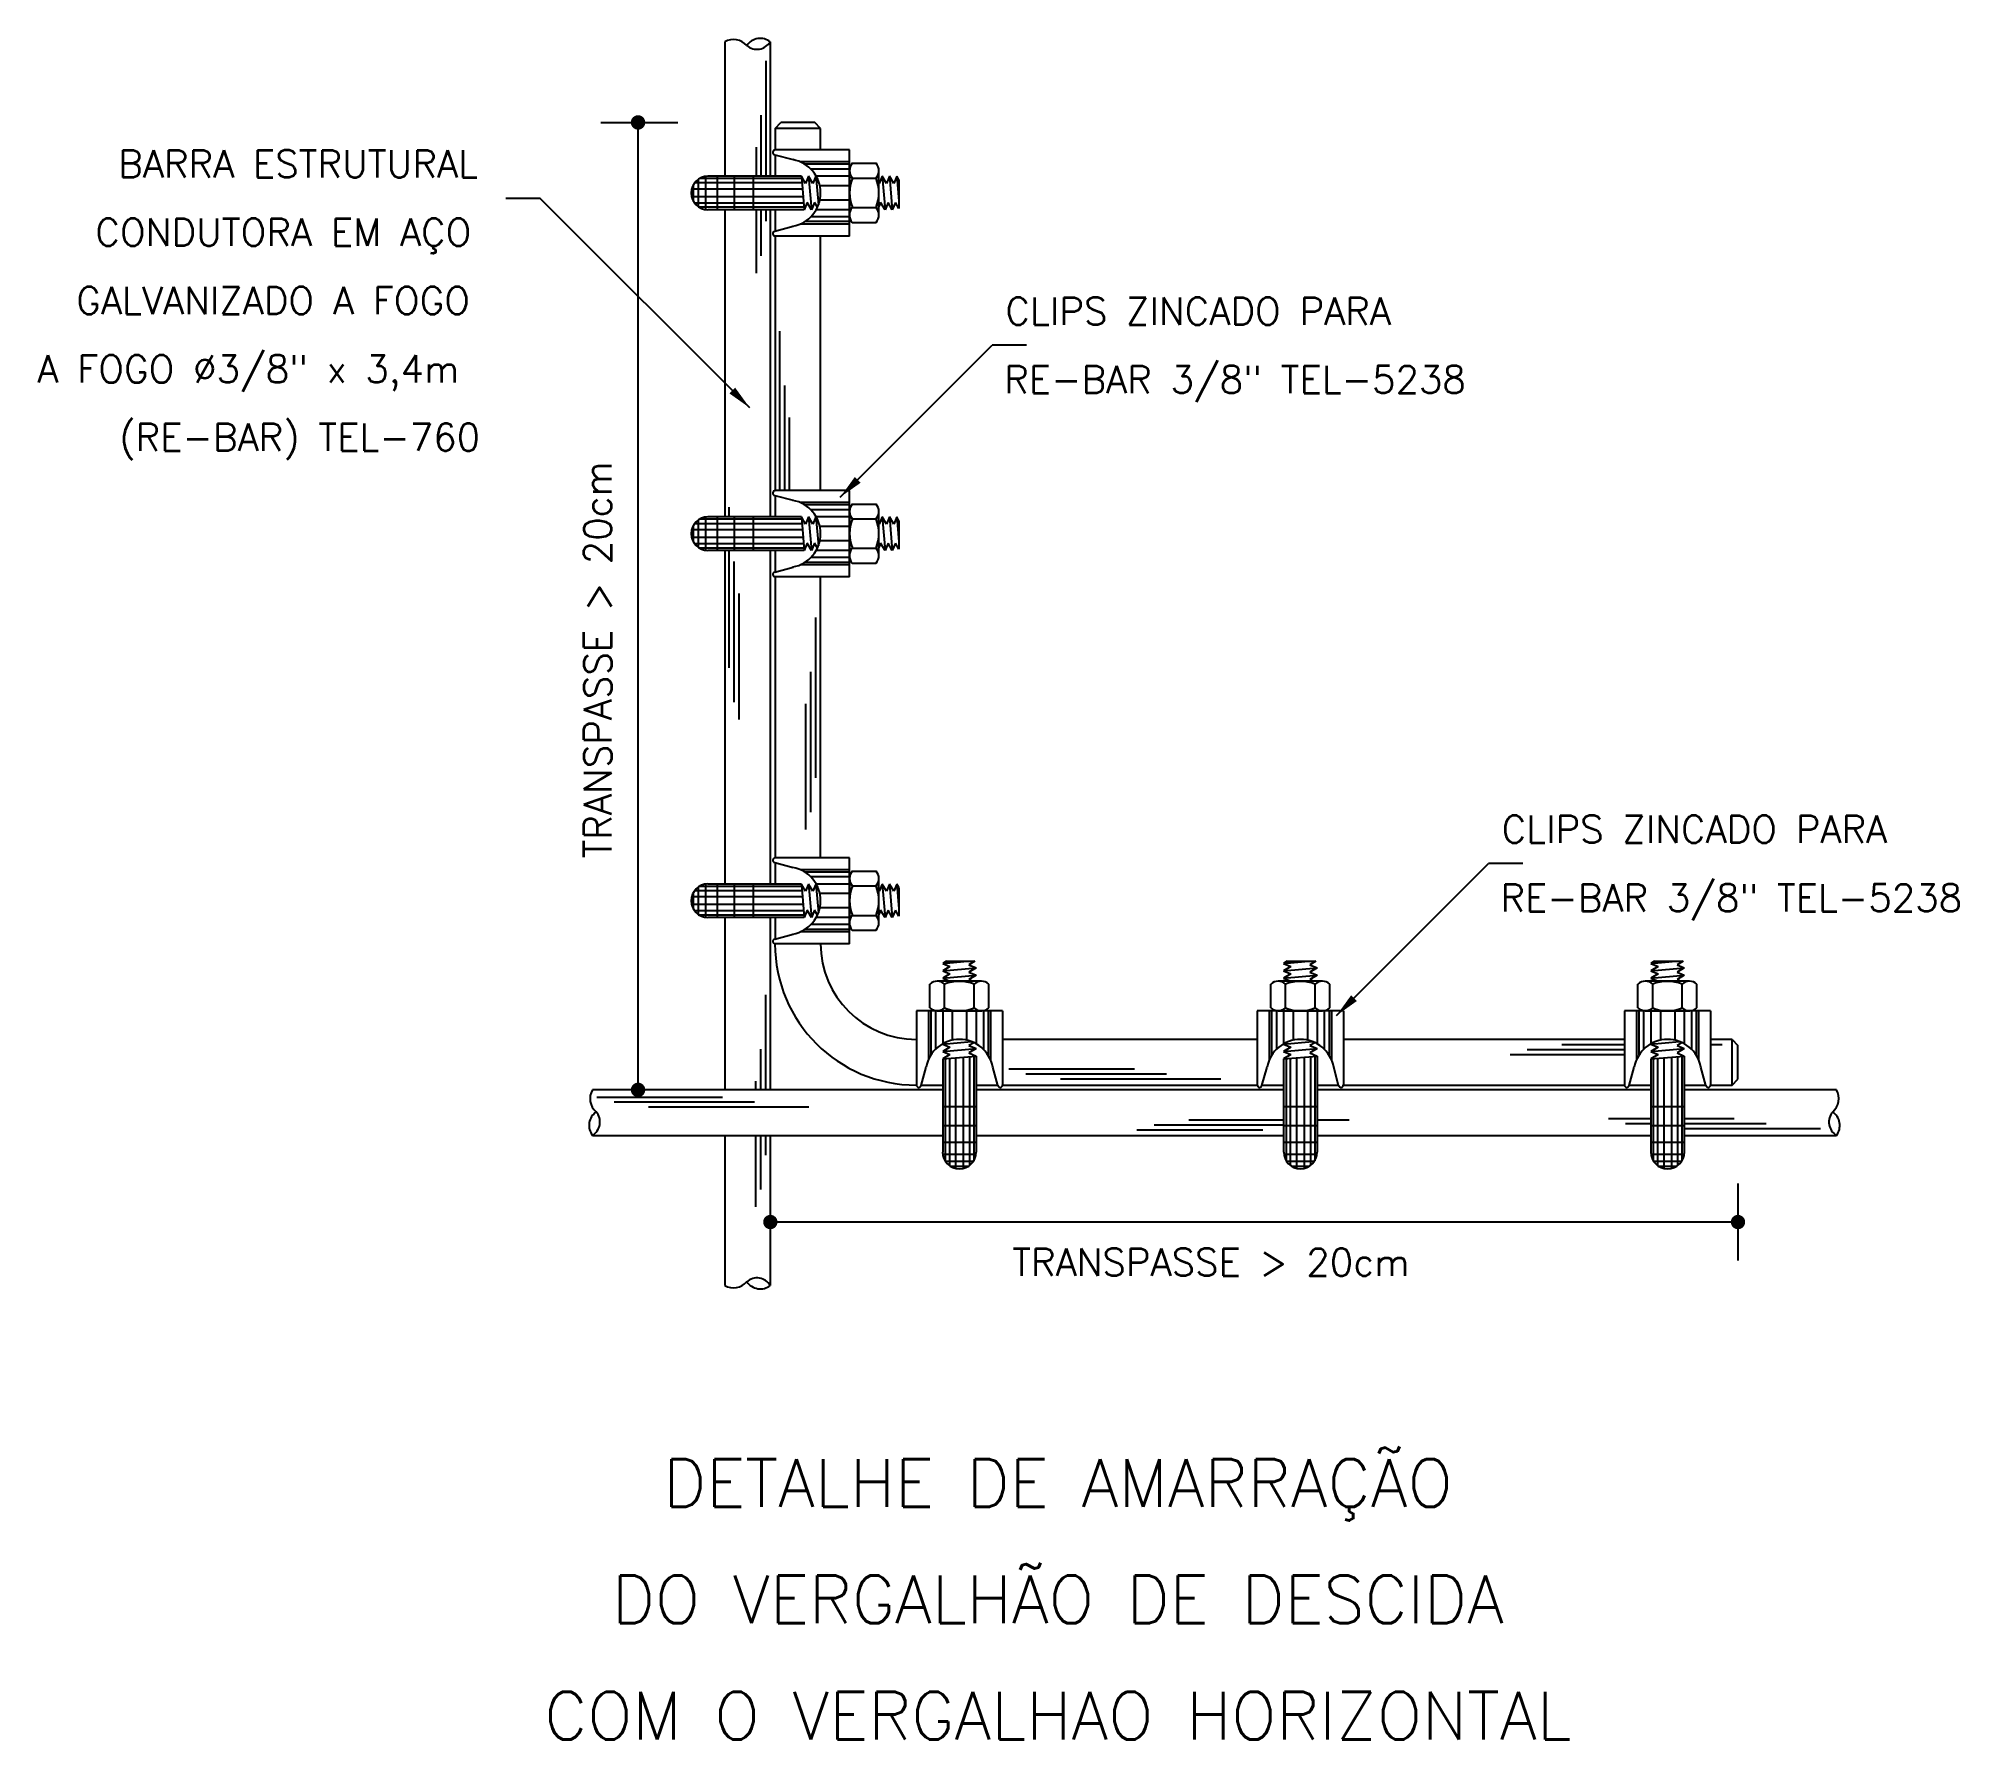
# Model space of a CAD drawing. Header units: millimetres. Extents: x -6665.8 to -6651.8, y -4389 to -4376.6.
import ezdxf
from ezdxf.enums import TextEntityAlignment as Align

# ---------------------------------------------------------------- set-up
doc = ezdxf.new("R2010")
doc.units = ezdxf.units.MM
doc.header["$LTSCALE"] = 10
doc.layers.add('Termotécnica', color=7, linetype='Continuous')
doc.styles.add('r140', font='romans.shx')
doc.styles.add('r80', font='romans.shx')

msp = doc.modelspace()

# ---------------------------------------------------------------- linework, layer by layer
at = {"layer": 'Termotécnica', "color": 2}
for p, q in [((-6660.789, -4376.623), (-6660.789, -4376.623)), ((-6660.789, -4376.623), (-6660.789, -4377.607)), ((-6660.456, -4377.607), (-6660.456, -4376.623)), ((-6660.421, -4377.257), (-6660.378, -4377.213)), ((-6660.13, -4377.213), (-6660.378, -4377.213)), ((-6660.088, -4377.257), (-6660.13, -4377.213)), ((-6660.421, -4377.257), (-6660.421, -4377.414)), ((-6660.088, -4377.257), (-6660.421, -4377.257)), ((-6660.088, -4377.414), (-6660.088, -4377.257)), ((-6660.424, -4377.449), (-6660.29, -4377.485)), ((-6660.421, -4377.449), (-6660.421, -4377.607)), ((-6659.878, -4377.414), (-6660.42, -4377.414)), ((-6659.878, -4377.502), (-6660.237, -4377.502)), ((-6659.878, -4378.044), (-6659.878, -4377.414)), ((-6659.857, -4377.512), (-6659.683, -4377.512)), ((-6660.229, -4377.607), (-6660.912, -4377.607)), ((-6660.198, -4377.66), (-6660.229, -4377.607)), ((-6660.229, -4377.607), (-6660.208, -4377.852)), ((-6660.176, -4377.607), (-6660.198, -4377.66)), ((-6660.144, -4377.66), (-6660.176, -4377.607)), ((-6660.122, -4377.607), (-6660.144, -4377.66)), ((-6660.109, -4377.629), (-6660.122, -4377.607)), ((-6659.878, -4377.566), (-6659.878, -4377.892)), ((-6659.857, -4377.62), (-6659.683, -4377.62)), ((-6659.662, -4377.89), (-6659.662, -4377.566)), ((-6659.661, -4377.66), (-6659.662, -4377.658)), ((-6659.638, -4377.607), (-6659.661, -4377.66)), ((-6659.607, -4377.66), (-6659.638, -4377.607)), ((-6659.585, -4377.607), (-6659.607, -4377.66)), ((-6659.553, -4377.66), (-6659.585, -4377.607)), ((-6659.531, -4377.607), (-6659.553, -4377.66)), ((-6659.515, -4377.633), (-6659.531, -4377.607)), ((-6659.515, -4377.633), (-6659.515, -4377.842)), ((-6662.391, -4377.766), (-6662.141, -4377.766)), ((-6660.606, -4379.302), (-6662.141, -4377.766)), ((-6660.186, -4377.798), (-6660.208, -4377.852)), ((-6660.154, -4377.852), (-6660.186, -4377.798)), ((-6660.132, -4377.798), (-6660.154, -4377.852)), ((-6660.111, -4377.834), (-6660.132, -4377.798)), ((-6659.649, -4377.798), (-6659.662, -4377.829)), ((-6659.617, -4377.852), (-6659.649, -4377.798)), ((-6659.595, -4377.798), (-6659.617, -4377.852)), ((-6659.564, -4377.852), (-6659.595, -4377.798)), ((-6659.541, -4377.798), (-6659.564, -4377.852)), ((-6659.515, -4377.842), (-6659.541, -4377.798)), ((-6660.208, -4377.852), (-6660.912, -4377.852)), ((-6660.789, -4377.852), (-6660.789, -4380.1)), ((-6660.456, -4380.1), (-6660.456, -4377.852)), ((-6660.421, -4377.852), (-6660.421, -4378.009)), ((-6659.857, -4377.836), (-6659.683, -4377.836)), ((-6659.857, -4377.944), (-6659.683, -4377.944)), ((-6660.424, -4378.009), (-6660.29, -4377.973)), ((-6660.421, -4378.044), (-6660.421, -4379.907)), ((-6659.878, -4378.044), (-6660.42, -4378.044)), ((-6659.878, -4377.957), (-6660.237, -4377.957)), ((-6660.088, -4379.907), (-6660.088, -4378.044)), ((-6659.945, -4379.955), (-6658.833, -4378.843)), ((-6658.583, -4378.843), (-6658.833, -4378.843)), ((-6659.878, -4379.907), (-6660.42, -4379.907)), ((-6659.878, -4380.537), (-6659.878, -4379.907)), ((-6660.424, -4379.942), (-6660.29, -4379.978)), ((-6660.421, -4379.943), (-6660.421, -4380.1)), ((-6659.878, -4379.995), (-6660.237, -4379.995)), ((-6659.857, -4380.006), (-6659.683, -4380.006)), ((-6660.229, -4380.1), (-6660.912, -4380.1)), ((-6660.198, -4380.153), (-6660.229, -4380.1)), ((-6660.229, -4380.1), (-6660.208, -4380.345)), ((-6660.176, -4380.1), (-6660.198, -4380.153)), ((-6660.144, -4380.153), (-6660.176, -4380.1)), ((-6660.122, -4380.1), (-6660.144, -4380.153)), ((-6660.109, -4380.123), (-6660.122, -4380.1)), ((-6659.878, -4380.06), (-6659.878, -4380.385)), ((-6659.857, -4380.113), (-6659.683, -4380.113)), ((-6659.662, -4380.383), (-6659.662, -4380.06)), ((-6659.661, -4380.153), (-6659.662, -4380.151)), ((-6659.638, -4380.1), (-6659.661, -4380.153)), ((-6659.607, -4380.153), (-6659.638, -4380.1)), ((-6659.585, -4380.1), (-6659.607, -4380.153)), ((-6659.553, -4380.153), (-6659.585, -4380.1)), ((-6659.531, -4380.1), (-6659.553, -4380.153)), ((-6659.515, -4380.127), (-6659.531, -4380.1)), ((-6659.515, -4380.127), (-6659.515, -4380.336)), ((-6660.186, -4380.291), (-6660.208, -4380.345)), ((-6660.154, -4380.345), (-6660.186, -4380.291)), ((-6660.132, -4380.291), (-6660.154, -4380.345)), ((-6660.111, -4380.328), (-6660.132, -4380.291)), ((-6659.857, -4380.329), (-6659.683, -4380.329)), ((-6659.649, -4380.291), (-6659.662, -4380.323)), ((-6659.617, -4380.345), (-6659.649, -4380.291)), ((-6659.595, -4380.291), (-6659.617, -4380.345)), ((-6659.564, -4380.345), (-6659.595, -4380.291)), ((-6659.541, -4380.291), (-6659.564, -4380.345)), ((-6659.515, -4380.336), (-6659.541, -4380.291)), ((-6660.208, -4380.345), (-6660.912, -4380.345)), ((-6660.789, -4380.345), (-6660.789, -4382.786)), ((-6660.456, -4382.786), (-6660.456, -4380.345)), ((-6660.424, -4380.503), (-6660.29, -4380.466)), ((-6660.421, -4380.345), (-6660.421, -4380.502)), ((-6659.878, -4380.45), (-6660.237, -4380.45)), ((-6659.857, -4380.437), (-6659.683, -4380.437)), ((-6660.421, -4380.537), (-6660.421, -4382.593)), ((-6659.878, -4380.537), (-6660.42, -4380.537)), ((-6660.088, -4382.593), (-6660.088, -4380.537)), ((-6660.424, -4382.628), (-6660.29, -4382.664)), ((-6660.421, -4382.629), (-6660.421, -4382.786)), ((-6659.878, -4382.593), (-6660.42, -4382.593)), ((-6659.878, -4382.681), (-6660.237, -4382.681)), ((-6659.878, -4383.223), (-6659.878, -4382.593)), ((-6659.857, -4382.691), (-6659.683, -4382.691)), ((-6656.315, -4383.748), (-6655.203, -4382.635)), ((-6654.953, -4382.635), (-6655.203, -4382.635)), ((-6660.229, -4382.786), (-6660.912, -4382.786)), ((-6660.229, -4382.786), (-6660.208, -4383.031)), ((-6660.198, -4382.839), (-6660.229, -4382.786)), ((-6660.176, -4382.786), (-6660.198, -4382.839)), ((-6660.144, -4382.839), (-6660.176, -4382.786)), ((-6660.122, -4382.786), (-6660.144, -4382.839)), ((-6660.109, -4382.808), (-6660.122, -4382.786)), ((-6659.878, -4382.745), (-6659.878, -4383.071)), ((-6659.857, -4382.799), (-6659.683, -4382.799)), ((-6659.662, -4383.069), (-6659.662, -4382.745)), ((-6659.661, -4382.839), (-6659.662, -4382.837)), ((-6659.638, -4382.786), (-6659.661, -4382.839)), ((-6659.607, -4382.839), (-6659.638, -4382.786)), ((-6659.585, -4382.786), (-6659.607, -4382.839)), ((-6659.553, -4382.839), (-6659.585, -4382.786)), ((-6659.531, -4382.786), (-6659.553, -4382.839)), ((-6659.515, -4382.812), (-6659.531, -4382.786)), ((-6659.515, -4382.812), (-6659.515, -4383.022)), ((-6660.186, -4382.977), (-6660.208, -4383.031)), ((-6660.154, -4383.031), (-6660.186, -4382.977)), ((-6660.132, -4382.977), (-6660.154, -4383.031)), ((-6660.111, -4383.013), (-6660.132, -4382.977)), ((-6659.649, -4382.977), (-6659.662, -4383.008)), ((-6659.617, -4383.031), (-6659.649, -4382.977)), ((-6659.595, -4382.977), (-6659.617, -4383.031)), ((-6659.564, -4383.031), (-6659.595, -4382.977)), ((-6659.541, -4382.977), (-6659.564, -4383.031)), ((-6659.515, -4383.022), (-6659.541, -4382.977)), ((-6660.208, -4383.031), (-6660.912, -4383.031)), ((-6660.789, -4383.031), (-6660.789, -4384.292)), ((-6660.456, -4384.292), (-6660.456, -4383.031)), ((-6660.421, -4383.031), (-6660.421, -4383.188)), ((-6659.878, -4383.136), (-6660.237, -4383.136)), ((-6659.857, -4383.015), (-6659.683, -4383.015)), ((-6659.857, -4383.123), (-6659.683, -4383.123)), ((-6660.424, -4383.189), (-6660.29, -4383.152)), ((-6659.878, -4383.223), (-6660.42, -4383.223)), ((-6659.168, -4383.351), (-6659.195, -4383.367)), ((-6659.195, -4383.367), (-6659.142, -4383.389)), ((-6659.142, -4383.389), (-6659.195, -4383.42)), ((-6659.195, -4383.42), (-6659.142, -4383.443)), ((-6659.168, -4383.351), (-6658.959, -4383.351)), ((-6658.959, -4383.351), (-6659.004, -4383.377)), ((-6659.004, -4383.377), (-6658.95, -4383.399)), ((-6658.95, -4383.399), (-6659.004, -4383.431)), ((-6656.675, -4383.351), (-6656.702, -4383.367)), ((-6656.702, -4383.367), (-6656.648, -4383.389)), ((-6656.648, -4383.389), (-6656.702, -4383.42)), ((-6656.702, -4383.42), (-6656.648, -4383.443)), ((-6656.675, -4383.351), (-6656.466, -4383.351)), ((-6656.466, -4383.351), (-6656.51, -4383.377)), ((-6656.51, -4383.377), (-6656.457, -4383.399)), ((-6656.457, -4383.399), (-6656.51, -4383.431)), ((-6653.989, -4383.351), (-6654.016, -4383.367)), ((-6654.016, -4383.367), (-6653.962, -4383.389)), ((-6653.962, -4383.389), (-6654.016, -4383.42)), ((-6654.016, -4383.42), (-6653.962, -4383.443)), ((-6653.989, -4383.351), (-6653.78, -4383.351)), ((-6653.78, -4383.351), (-6653.824, -4383.377)), ((-6653.824, -4383.377), (-6653.771, -4383.399)), ((-6653.771, -4383.399), (-6653.824, -4383.431)), ((-6659.289, -4383.692), (-6659.289, -4383.518)), ((-6658.912, -4383.497), (-6659.235, -4383.497)), ((-6659.142, -4383.443), (-6659.195, -4383.474)), ((-6659.195, -4383.474), (-6659.142, -4383.496)), ((-6659.181, -4383.692), (-6659.181, -4383.518)), ((-6659.142, -4383.496), (-6659.143, -4383.497)), ((-6659.004, -4383.431), (-6658.95, -4383.453)), ((-6658.95, -4383.453), (-6659.004, -4383.484)), ((-6659.004, -4383.484), (-6658.972, -4383.497)), ((-6658.966, -4383.692), (-6658.966, -4383.518)), ((-6658.858, -4383.692), (-6658.858, -4383.518)), ((-6656.796, -4383.692), (-6656.796, -4383.518)), ((-6656.418, -4383.497), (-6656.742, -4383.497)), ((-6656.648, -4383.443), (-6656.702, -4383.474)), ((-6656.702, -4383.474), (-6656.648, -4383.496)), ((-6656.688, -4383.692), (-6656.688, -4383.518)), ((-6656.648, -4383.496), (-6656.65, -4383.497)), ((-6656.51, -4383.431), (-6656.457, -4383.453)), ((-6656.457, -4383.453), (-6656.51, -4383.484)), ((-6656.51, -4383.484), (-6656.479, -4383.497)), ((-6656.472, -4383.692), (-6656.472, -4383.518)), ((-6656.364, -4383.692), (-6656.364, -4383.518)), ((-6654.11, -4383.692), (-6654.11, -4383.518)), ((-6653.733, -4383.497), (-6654.056, -4383.497)), ((-6653.962, -4383.443), (-6654.016, -4383.474)), ((-6654.016, -4383.474), (-6653.962, -4383.496)), ((-6654.002, -4383.692), (-6654.002, -4383.518)), ((-6653.962, -4383.496), (-6653.964, -4383.497)), ((-6653.824, -4383.431), (-6653.771, -4383.453)), ((-6653.771, -4383.453), (-6653.824, -4383.484)), ((-6653.824, -4383.484), (-6653.793, -4383.497)), ((-6653.787, -4383.692), (-6653.787, -4383.518)), ((-6653.679, -4383.692), (-6653.679, -4383.518)), ((-6659.388, -4383.713), (-6659.388, -4384.256)), ((-6658.758, -4383.713), (-6659.388, -4383.713)), ((-6659.3, -4383.713), (-6659.3, -4384.072)), ((-6659.235, -4383.713), (-6658.91, -4383.713)), ((-6658.845, -4383.713), (-6658.845, -4384.072)), ((-6658.758, -4383.713), (-6658.758, -4384.256)), ((-6656.894, -4383.713), (-6656.894, -4384.256)), ((-6656.264, -4383.713), (-6656.894, -4383.713)), ((-6656.807, -4383.713), (-6656.807, -4384.072)), ((-6656.742, -4383.713), (-6656.416, -4383.713)), ((-6656.352, -4383.713), (-6656.352, -4384.072)), ((-6656.264, -4383.713), (-6656.264, -4384.256)), ((-6653.578, -4383.713), (-6654.208, -4383.713)), ((-6654.208, -4383.713), (-6654.208, -4384.256)), ((-6654.121, -4383.713), (-6654.121, -4384.072)), ((-6654.056, -4383.713), (-6653.731, -4383.713)), ((-6653.666, -4383.713), (-6653.666, -4384.072)), ((-6653.578, -4383.713), (-6653.578, -4384.256)), ((-6659.172, -4383.944), (-6659.195, -4383.957)), ((-6659.195, -4383.957), (-6659.142, -4383.98)), ((-6659.142, -4383.98), (-6659.195, -4384.011)), ((-6658.967, -4383.947), (-6659.004, -4383.968)), ((-6659.004, -4383.968), (-6658.95, -4383.99)), ((-6656.894, -4383.923), (-6658.758, -4383.923)), ((-6656.679, -4383.944), (-6656.702, -4383.957)), ((-6656.702, -4383.957), (-6656.648, -4383.98)), ((-6656.648, -4383.98), (-6656.702, -4384.011)), ((-6656.474, -4383.947), (-6656.51, -4383.968)), ((-6656.51, -4383.968), (-6656.457, -4383.99)), ((-6654.208, -4383.923), (-6656.264, -4383.923)), ((-6653.993, -4383.944), (-6654.016, -4383.957)), ((-6654.016, -4383.957), (-6653.962, -4383.98)), ((-6653.962, -4383.98), (-6654.016, -4384.011)), ((-6653.788, -4383.947), (-6653.824, -4383.968)), ((-6653.824, -4383.968), (-6653.771, -4383.99)), ((-6653.421, -4383.923), (-6653.578, -4383.923)), ((-6653.421, -4383.923), (-6653.378, -4383.966)), ((-6653.421, -4384.257), (-6653.421, -4383.923)), ((-6653.378, -4384.214), (-6653.378, -4383.966)), ((-6659.195, -4384.011), (-6659.142, -4384.033)), ((-6659.142, -4384.033), (-6659.195, -4384.065)), ((-6659.195, -4384.065), (-6658.95, -4384.044)), ((-6659.195, -4384.065), (-6659.195, -4384.747)), ((-6658.95, -4383.99), (-6659.004, -4384.022)), ((-6659.004, -4384.022), (-6658.95, -4384.044)), ((-6658.95, -4384.044), (-6658.95, -4384.747)), ((-6656.702, -4384.011), (-6656.648, -4384.033)), ((-6656.648, -4384.033), (-6656.702, -4384.065)), ((-6656.702, -4384.065), (-6656.457, -4384.044)), ((-6656.702, -4384.065), (-6656.702, -4384.747)), ((-6656.457, -4383.99), (-6656.51, -4384.022)), ((-6656.51, -4384.022), (-6656.457, -4384.044)), ((-6656.457, -4384.044), (-6656.457, -4384.747)), ((-6654.016, -4384.011), (-6653.962, -4384.033)), ((-6653.962, -4384.033), (-6654.016, -4384.065)), ((-6654.016, -4384.065), (-6653.771, -4384.044)), ((-6654.016, -4384.065), (-6654.016, -4384.747)), ((-6653.771, -4383.99), (-6653.824, -4384.022)), ((-6653.824, -4384.022), (-6653.771, -4384.044)), ((-6653.771, -4384.044), (-6653.771, -4384.747)), ((-6659.353, -4384.26), (-6659.316, -4384.126)), ((-6659.352, -4384.257), (-6659.195, -4384.257)), ((-6658.95, -4384.257), (-6658.793, -4384.257)), ((-6658.95, -4384.257), (-6658.793, -4384.257)), ((-6658.792, -4384.26), (-6658.829, -4384.126)), ((-6658.758, -4384.257), (-6656.894, -4384.257)), ((-6656.86, -4384.26), (-6656.823, -4384.126)), ((-6656.859, -4384.257), (-6656.702, -4384.257)), ((-6656.859, -4384.257), (-6656.702, -4384.257)), ((-6656.457, -4384.257), (-6656.3, -4384.257)), ((-6656.457, -4384.257), (-6656.3, -4384.257)), ((-6656.299, -4384.26), (-6656.335, -4384.126)), ((-6656.264, -4384.257), (-6654.208, -4384.257)), ((-6654.174, -4384.26), (-6654.137, -4384.126)), ((-6654.173, -4384.257), (-6654.016, -4384.257)), ((-6653.771, -4384.257), (-6653.614, -4384.257)), ((-6653.613, -4384.26), (-6653.65, -4384.126)), ((-6653.578, -4384.257), (-6653.421, -4384.257)), ((-6653.421, -4384.257), (-6653.378, -4384.214)), ((-6659.195, -4384.292), (-6661.757, -4384.292)), ((-6656.702, -4384.292), (-6658.95, -4384.292)), ((-6658.793, -4384.292), (-6658.95, -4384.292)), ((-6654.016, -4384.292), (-6656.457, -4384.292)), ((-6652.657, -4384.292), (-6653.771, -4384.292)), ((-6652.657, -4384.292), (-6652.657, -4384.292)), ((-6661.757, -4384.625), (-6659.195, -4384.625)), ((-6660.789, -4384.625), (-6660.789, -4385.723)), ((-6660.456, -4385.723), (-6660.456, -4384.625)), ((-6658.95, -4384.625), (-6656.702, -4384.625)), ((-6656.457, -4384.625), (-6654.016, -4384.625)), ((-6653.771, -4384.625), (-6652.657, -4384.625))]:
    msp.add_line(p, q, dxfattribs=at)
at = {"layer": 'Termotécnica', "color": 1}
for p, q in [((-6660.486, -4377.607), (-6660.486, -4376.763)), ((-6661.695, -4377.213), (-6661.132, -4377.213)), ((-6661.424, -4377.213), (-6661.424, -4384.292)), ((-6660.522, -4377.607), (-6660.522, -4377.16)), ((-6660.558, -4377.607), (-6660.558, -4377.395)), ((-6659.878, -4377.519), (-6660.204, -4377.519)), ((-6660.225, -4377.656), (-6661.01, -4377.656)), ((-6660.982, -4377.83), (-6660.982, -4377.629)), ((-6660.228, -4377.624), (-6660.975, -4377.624)), ((-6660.929, -4377.85), (-6660.929, -4377.608)), ((-6660.842, -4377.852), (-6660.842, -4377.607)), ((-6660.719, -4377.852), (-6660.719, -4377.607)), ((-6660.579, -4377.852), (-6660.579, -4377.607)), ((-6660.176, -4377.607), (-6660.154, -4377.852)), ((-6659.878, -4377.554), (-6660.16, -4377.554)), ((-6660.122, -4377.607), (-6660.104, -4377.817)), ((-6659.878, -4377.607), (-6660.12, -4377.607)), ((-6659.638, -4377.607), (-6659.617, -4377.852)), ((-6659.585, -4377.607), (-6659.564, -4377.852)), ((-6659.531, -4377.607), (-6659.515, -4377.789)), ((-6660.221, -4377.701), (-6661.031, -4377.701)), ((-6660.216, -4377.757), (-6661.031, -4377.757)), ((-6661.017, -4377.792), (-6661.017, -4377.666)), ((-6660.212, -4377.803), (-6661.01, -4377.803)), ((-6659.878, -4377.677), (-6660.093, -4377.677)), ((-6659.878, -4377.782), (-6660.093, -4377.782)), ((-6660.21, -4377.834), (-6660.975, -4377.834)), ((-6660.558, -4378.315), (-6660.558, -4377.852)), ((-6660.522, -4378.189), (-6660.522, -4377.852)), ((-6660.486, -4377.936), (-6660.486, -4377.852)), ((-6659.878, -4377.939), (-6660.204, -4377.939)), ((-6659.878, -4377.904), (-6660.16, -4377.904)), ((-6659.878, -4377.852), (-6660.12, -4377.852)), ((-6660.387, -4379.907), (-6660.387, -4378.74)), ((-6660.351, -4379.907), (-6660.351, -4379.137)), ((-6660.315, -4379.907), (-6660.315, -4379.372)), ((-6660.757, -4380.1), (-6660.757, -4380.029)), ((-6659.878, -4380.012), (-6660.204, -4380.012)), ((-6659.878, -4380.047), (-6660.16, -4380.047)), ((-6661.017, -4380.285), (-6661.017, -4380.159)), ((-6660.225, -4380.149), (-6661.01, -4380.149)), ((-6660.982, -4380.323), (-6660.982, -4380.122)), ((-6660.228, -4380.117), (-6660.975, -4380.117)), ((-6660.929, -4380.344), (-6660.929, -4380.101)), ((-6660.842, -4380.345), (-6660.842, -4380.1)), ((-6660.719, -4380.345), (-6660.719, -4380.1)), ((-6660.579, -4380.345), (-6660.579, -4380.1)), ((-6660.176, -4380.1), (-6660.154, -4380.345)), ((-6660.122, -4380.1), (-6660.104, -4380.31)), ((-6659.878, -4380.1), (-6660.12, -4380.1)), ((-6659.878, -4380.17), (-6660.093, -4380.17)), ((-6659.638, -4380.1), (-6659.617, -4380.345)), ((-6659.585, -4380.1), (-6659.564, -4380.345)), ((-6659.531, -4380.1), (-6659.515, -4380.282)), ((-6660.221, -4380.194), (-6661.031, -4380.194)), ((-6660.216, -4380.25), (-6661.031, -4380.25)), ((-6660.212, -4380.296), (-6661.01, -4380.296)), ((-6660.21, -4380.327), (-6660.975, -4380.327)), ((-6659.878, -4380.275), (-6660.093, -4380.275)), ((-6660.757, -4381.203), (-6660.757, -4380.345)), ((-6660.721, -4381.455), (-6660.721, -4380.426)), ((-6659.878, -4380.432), (-6660.204, -4380.432)), ((-6659.878, -4380.397), (-6660.16, -4380.397)), ((-6659.878, -4380.345), (-6660.12, -4380.345)), ((-6660.685, -4381.582), (-6660.685, -4380.661)), ((-6660.124, -4382.008), (-6660.124, -4380.835)), ((-6660.16, -4382.261), (-6660.16, -4381.232)), ((-6660.196, -4382.387), (-6660.196, -4381.467)), ((-6659.878, -4382.698), (-6660.204, -4382.698)), ((-6661.017, -4382.971), (-6661.017, -4382.845)), ((-6660.225, -4382.835), (-6661.01, -4382.835)), ((-6660.982, -4383.009), (-6660.982, -4382.808)), ((-6660.228, -4382.803), (-6660.975, -4382.803)), ((-6660.929, -4383.029), (-6660.929, -4382.787)), ((-6660.842, -4383.031), (-6660.842, -4382.786)), ((-6660.719, -4383.031), (-6660.719, -4382.786)), ((-6660.579, -4383.031), (-6660.579, -4382.786)), ((-6660.176, -4382.786), (-6660.154, -4383.031)), ((-6659.878, -4382.733), (-6660.16, -4382.733)), ((-6660.122, -4382.786), (-6660.104, -4382.996)), ((-6659.878, -4382.786), (-6660.12, -4382.786)), ((-6659.878, -4382.856), (-6660.093, -4382.856)), ((-6659.638, -4382.786), (-6659.617, -4383.031)), ((-6659.585, -4382.786), (-6659.564, -4383.031)), ((-6659.531, -4382.786), (-6659.515, -4382.968)), ((-6660.221, -4382.88), (-6661.031, -4382.88)), ((-6660.216, -4382.936), (-6661.031, -4382.936)), ((-6660.212, -4382.982), (-6661.01, -4382.982)), ((-6659.878, -4382.961), (-6660.093, -4382.961)), ((-6660.21, -4383.013), (-6660.975, -4383.013)), ((-6659.878, -4383.118), (-6660.204, -4383.118)), ((-6659.878, -4383.083), (-6660.16, -4383.083)), ((-6659.878, -4383.031), (-6660.12, -4383.031)), ((-6659.195, -4383.367), (-6659.013, -4383.351)), ((-6659.195, -4383.42), (-6658.95, -4383.399)), ((-6656.702, -4383.367), (-6656.519, -4383.351)), ((-6656.702, -4383.42), (-6656.457, -4383.399)), ((-6654.016, -4383.367), (-6653.833, -4383.351)), ((-6654.016, -4383.42), (-6653.771, -4383.399)), ((-6659.195, -4383.474), (-6658.95, -4383.453)), ((-6656.702, -4383.474), (-6656.457, -4383.453)), ((-6654.016, -4383.474), (-6653.771, -4383.453)), ((-6660.49, -4384.292), (-6660.49, -4383.596)), ((-6659.283, -4383.713), (-6659.283, -4384.039)), ((-6659.248, -4383.713), (-6659.248, -4383.995)), ((-6659.195, -4383.713), (-6659.195, -4383.956)), ((-6659.125, -4383.713), (-6659.125, -4383.929)), ((-6659.02, -4383.713), (-6659.02, -4383.929)), ((-6658.95, -4383.713), (-6658.95, -4383.956)), ((-6658.898, -4383.713), (-6658.898, -4383.995)), ((-6658.863, -4383.713), (-6658.863, -4384.039)), ((-6656.789, -4383.713), (-6656.789, -4384.039)), ((-6656.754, -4383.713), (-6656.754, -4383.995)), ((-6656.702, -4383.713), (-6656.702, -4383.956)), ((-6656.632, -4383.713), (-6656.632, -4383.929)), ((-6656.527, -4383.713), (-6656.527, -4383.929)), ((-6656.457, -4383.713), (-6656.457, -4383.956)), ((-6656.404, -4383.713), (-6656.404, -4383.995)), ((-6656.369, -4383.713), (-6656.369, -4384.039)), ((-6654.103, -4383.713), (-6654.103, -4384.039)), ((-6654.068, -4383.713), (-6654.068, -4383.995)), ((-6654.016, -4383.713), (-6654.016, -4383.956)), ((-6653.946, -4383.713), (-6653.946, -4383.929)), ((-6653.841, -4383.713), (-6653.841, -4383.929)), ((-6653.771, -4383.713), (-6653.771, -4383.956)), ((-6653.718, -4383.713), (-6653.718, -4383.995)), ((-6653.683, -4383.713), (-6653.683, -4384.039)), ((-6659.195, -4383.957), (-6658.985, -4383.939)), ((-6656.702, -4383.957), (-6656.491, -4383.939)), ((-6654.666, -4383.96), (-6654.208, -4383.96)), ((-6654.016, -4383.957), (-6653.805, -4383.939)), ((-6653.578, -4383.96), (-6653.493, -4383.96)), ((-6660.526, -4384.292), (-6660.526, -4383.993)), ((-6659.195, -4384.011), (-6658.95, -4383.99)), ((-6659.178, -4384.063), (-6659.178, -4384.811)), ((-6659.146, -4384.061), (-6659.146, -4384.845)), ((-6659.101, -4384.057), (-6659.101, -4384.867)), ((-6659.045, -4384.052), (-6659.045, -4384.867)), ((-6658.999, -4384.048), (-6658.999, -4384.845)), ((-6658.968, -4384.045), (-6658.968, -4384.811)), ((-6656.702, -4384.011), (-6656.457, -4383.99)), ((-6656.684, -4384.063), (-6656.684, -4384.811)), ((-6656.653, -4384.061), (-6656.653, -4384.845)), ((-6656.607, -4384.057), (-6656.607, -4384.867)), ((-6656.551, -4384.052), (-6656.551, -4384.867)), ((-6656.506, -4384.048), (-6656.506, -4384.845)), ((-6656.474, -4384.045), (-6656.474, -4384.811)), ((-6655.045, -4384.032), (-6654.208, -4384.032)), ((-6654.919, -4383.996), (-6654.208, -4383.996)), ((-6654.016, -4384.011), (-6653.771, -4383.99)), ((-6653.998, -4384.063), (-6653.998, -4384.811)), ((-6653.967, -4384.061), (-6653.967, -4384.845)), ((-6653.921, -4384.057), (-6653.921, -4384.867)), ((-6653.865, -4384.052), (-6653.865, -4384.867)), ((-6653.82, -4384.048), (-6653.82, -4384.845)), ((-6653.788, -4384.045), (-6653.788, -4384.811)), ((-6660.563, -4384.292), (-6660.563, -4384.228)), ((-6658.712, -4384.139), (-6657.792, -4384.139)), ((-6658.586, -4384.175), (-6657.557, -4384.175)), ((-6658.333, -4384.211), (-6657.16, -4384.211)), ((-6661.726, -4384.344), (-6660.805, -4384.344)), ((-6661.599, -4384.38), (-6660.571, -4384.38)), ((-6661.347, -4384.416), (-6660.174, -4384.416)), ((-6658.95, -4384.415), (-6659.195, -4384.415)), ((-6657.395, -4384.512), (-6656.702, -4384.512)), ((-6656.457, -4384.415), (-6656.702, -4384.415)), ((-6656.457, -4384.512), (-6656.222, -4384.512)), ((-6654.326, -4384.502), (-6654.016, -4384.502)), ((-6654.2, -4384.538), (-6654.016, -4384.538)), ((-6653.771, -4384.415), (-6654.016, -4384.415)), ((-6653.771, -4384.502), (-6653.406, -4384.502)), ((-6653.771, -4384.538), (-6653.171, -4384.538)), ((-6660.563, -4385.148), (-6660.563, -4384.625)), ((-6660.526, -4385.022), (-6660.526, -4384.625)), ((-6660.49, -4384.769), (-6660.49, -4384.625)), ((-6658.95, -4384.555), (-6659.195, -4384.555)), ((-6658.95, -4384.677), (-6659.195, -4384.677)), ((-6657.774, -4384.584), (-6656.854, -4384.584)), ((-6657.648, -4384.548), (-6656.702, -4384.548)), ((-6656.457, -4384.555), (-6656.702, -4384.555)), ((-6656.457, -4384.677), (-6656.702, -4384.677)), ((-6653.771, -4384.555), (-6654.016, -4384.555)), ((-6653.771, -4384.677), (-6654.016, -4384.677)), ((-6653.771, -4384.574), (-6652.774, -4384.574)), ((-6658.951, -4384.765), (-6659.194, -4384.765)), ((-6658.972, -4384.817), (-6659.173, -4384.817)), ((-6656.458, -4384.765), (-6656.701, -4384.765)), ((-6656.479, -4384.817), (-6656.68, -4384.817)), ((-6653.772, -4384.765), (-6654.015, -4384.765)), ((-6653.793, -4384.817), (-6653.994, -4384.817)), ((-6659.009, -4384.852), (-6659.136, -4384.852)), ((-6656.516, -4384.852), (-6656.642, -4384.852)), ((-6653.83, -4384.852), (-6653.957, -4384.852)), ((-6653.378, -4384.978), (-6653.378, -4385.54)), ((-6653.378, -4385.259), (-6660.456, -4385.259))]:
    msp.add_line(p, q, dxfattribs=at)
at = {"layer": 'Termotécnica', "color": 1, "const_width": 0.0525}
for points in [[(-6661.45, -4377.213, 1), (-6661.397, -4377.213, 1)], [(-6661.45, -4384.292, 1), (-6661.397, -4384.292, 1)], [(-6660.456, -4385.233, 1), (-6660.456, -4385.285, 1)], [(-6653.378, -4385.233, 1), (-6653.378, -4385.285, 1)]]:
    msp.add_lwpolyline(points, format="xyb", close=True, dxfattribs=at)
at = {"layer": 'Termotécnica', "color": 2}
for centre, radius, start, end in [((-6660.725, -4376.732), 0.126, 39.8532, 120.582), ((-6660.529, -4376.717), 0.119, 52.2545, 146.0702), ((-6660.554, -4376.565), 0.113, 228.8932, 329.4315), ((-6660.42, -4377.432), 0.0175, 90, 257.3196), ((-6660.336, -4377.729), 0.248, 280.6315, 79.3685), ((-6659.794, -4377.566), 0.0824, 139.0819, 220.9181), ((-6659.743, -4377.566), 0.0808, 318.0803, 41.9197), ((-6660.912, -4377.729), 0.123, 90, 270), ((-6659.588, -4377.728), 0.289, 158.1009, 201.8991), ((-6659.951, -4377.728), 0.289, 338.1009, 21.8991), ((-6659.797, -4377.89), 0.0807, 138.0212, 221.9788), ((-6659.743, -4377.89), 0.0808, 318.0803, 41.9197), ((-6660.42, -4378.027), 0.0175, 102.6804, 270), ((-6660.42, -4379.925), 0.0175, 90, 257.3196), ((-6660.336, -4380.222), 0.248, 280.6315, 79.3685), ((-6659.794, -4380.06), 0.0824, 139.0819, 220.9181), ((-6659.743, -4380.06), 0.0808, 318.0803, 41.9197), ((-6660.912, -4380.222), 0.123, 90, 270), ((-6659.588, -4380.221), 0.289, 158.1009, 201.8991), ((-6659.951, -4380.221), 0.289, 338.1009, 21.8991), ((-6659.797, -4380.383), 0.0807, 138.0212, 221.9788), ((-6659.743, -4380.383), 0.0808, 318.0803, 41.9197), ((-6660.42, -4380.52), 0.0175, 102.6804, 270), ((-6660.42, -4382.611), 0.0175, 90, 257.3196), ((-6660.336, -4382.908), 0.248, 280.6315, 79.3685), ((-6659.794, -4382.745), 0.0824, 139.0819, 220.9181), ((-6659.743, -4382.745), 0.0808, 318.0803, 41.9197), ((-6660.912, -4382.908), 0.123, 90, 270), ((-6659.588, -4382.907), 0.289, 158.1009, 201.8991), ((-6659.951, -4382.907), 0.289, 338.1009, 21.8991), ((-6659.797, -4383.069), 0.0807, 138.0212, 221.9788), ((-6659.743, -4383.069), 0.0808, 318.0803, 41.9197), ((-6660.42, -4383.206), 0.0175, 102.6804, 270), ((-6659.388, -4383.223), 1.034, 180, 270), ((-6659.388, -4383.223), 0.7, 180, 270), ((-6659.235, -4383.578), 0.0808, 48.0803, 131.9197), ((-6659.074, -4383.787), 0.289, 68.1009, 111.8991), ((-6658.912, -4383.578), 0.0808, 48.0803, 131.9197), ((-6656.742, -4383.578), 0.0808, 48.0803, 131.9197), ((-6656.58, -4383.787), 0.289, 68.1009, 111.8991), ((-6656.418, -4383.578), 0.0808, 48.0803, 131.9197), ((-6654.056, -4383.578), 0.0808, 48.0803, 131.9197), ((-6653.894, -4383.787), 0.289, 68.1009, 111.8991), ((-6653.733, -4383.578), 0.0808, 48.0803, 131.9197), ((-6659.235, -4383.63), 0.0824, 229.0819, 310.9181), ((-6659.074, -4383.424), 0.289, 248.1009, 291.8991), ((-6658.912, -4383.632), 0.0807, 228.0212, 311.9788), ((-6656.742, -4383.63), 0.0824, 229.0819, 310.9181), ((-6656.58, -4383.424), 0.289, 248.1009, 291.8991), ((-6656.418, -4383.632), 0.0807, 228.0212, 311.9788), ((-6654.056, -4383.63), 0.0824, 229.0819, 310.9181), ((-6653.894, -4383.424), 0.289, 248.1009, 291.8991), ((-6653.733, -4383.632), 0.0807, 228.0212, 311.9788), ((-6659.073, -4384.171), 0.248, 10.6315, 169.3685), ((-6656.579, -4384.171), 0.248, 10.6315, 169.3685), ((-6653.893, -4384.171), 0.248, 10.6315, 169.3685), ((-6659.37, -4384.256), 0.0175, 180, 347.3196), ((-6658.775, -4384.256), 0.0175, 192.6804, 0), ((-6656.877, -4384.256), 0.0175, 180, 347.3196), ((-6656.282, -4384.256), 0.0175, 192.6804, 0), ((-6654.191, -4384.256), 0.0175, 180, 347.3196), ((-6653.596, -4384.256), 0.0175, 192.6804, 0), ((-6661.649, -4384.356), 0.126, 149.418, 230.1468), ((-6652.766, -4384.356), 0.126, 309.8532, 30.582), ((-6661.663, -4384.552), 0.119, 123.9298, 217.7455), ((-6661.815, -4384.527), 0.113, 300.5685, 41.1068), ((-6652.6, -4384.527), 0.113, 138.8932, 239.4315), ((-6652.752, -4384.552), 0.119, 322.2545, 56.0702), ((-6659.073, -4384.747), 0.123, 180, 0), ((-6656.579, -4384.747), 0.122, 180, 0), ((-6653.893, -4384.747), 0.123, 180, 0), ((-6660.554, -4385.781), 0.113, 30.5685, 131.1068), ((-6660.725, -4385.614), 0.126, 239.418, 320.1468), ((-6660.529, -4385.629), 0.119, 213.9298, 307.7455)]:
    msp.add_arc(centre, radius, start, end, dxfattribs=at)
for points in [[(-6660.755, -4379.196), (-6660.713, -4379.154), (-6660.606, -4379.302)], [(-6659.796, -4379.85), (-6659.838, -4379.807), (-6659.945, -4379.955)], [(-6656.166, -4383.642), (-6656.208, -4383.6), (-6656.315, -4383.748)]]:
    msp.add_solid(points, dxfattribs=at)

# ---------------------------------------------------------------- texts
at = {"layer": 'Termotécnica', "color": 2, "style": 'r80'}
for s, p in [('BARRA ESTRUTURAL ', (-6665.226, -4377.616)), ('CONDUTORA EM AÇO', (-6665.394, -4378.116)), ('GALVANIZADO A FOGO ', (-6665.533, -4378.616)), ('CLIPS ZINCADO PARA ', (-6658.737, -4378.693)), ('A FOGO %%C3/8" x 3,4m', (-6665.818, -4379.117)), ('RE-BAR 3/8" TEL-5238', (-6658.746, -4379.193)), ('(RE-BAR) TEL-760', (-6665.219, -4379.616)), ('CLIPS ZINCADO PARA ', (-6655.107, -4382.485)), ('RE-BAR 3/8" TEL-5238', (-6655.116, -4382.986)), ('TRANSPASSE > 20cm', (-6658.687, -4385.653))]:
    msp.add_text(s, height=0.2, dxfattribs=at).set_placement(p)
msp.add_text('TRANSPASSE > 20cm', height=0.2, rotation=90, dxfattribs=at).set_placement((-6661.619, -4382.597))
at = {"layer": 'Termotécnica', "color": 5, "style": 'r140'}
for s, p in [('DETALHE DE AMARRAÇÃO', (-6658.352, -4387.448)), ('DO VERGALHÃO DE DESCIDA', (-6658.352, -4388.3)), ('COM O VERGALHAO HORIZONTAL', (-6658.352, -4389.151))]:
    msp.add_text(s, height=0.35, dxfattribs=at).set_placement(p, align=Align.BOTTOM_CENTER)

doc.saveas('drawing.dxf')
